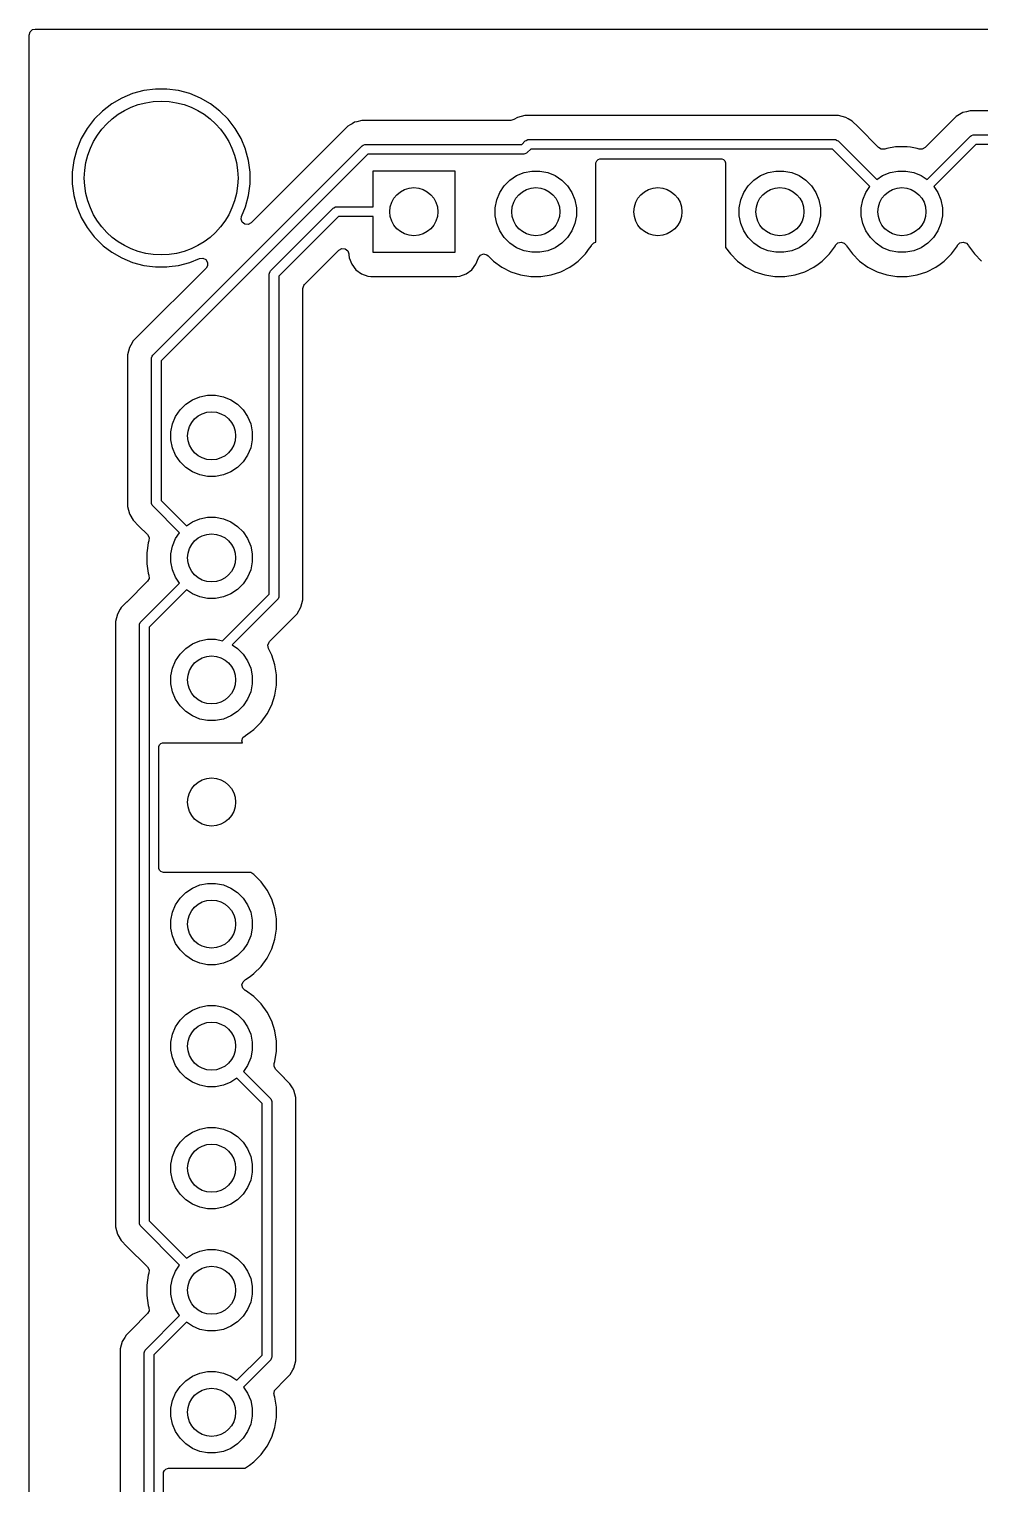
# Model space of a CAD drawing. Extents: x 81.5 to 180.4, y -148.7 to -49.7.
# Drawn here: x 81.45 to 101.24, y -79.97 to -49.7 of the extents above; entities that cross this region are included whole.
import ezdxf

# ---------------------------------------------------------------- set-up
doc = ezdxf.new("R2010")
doc.units = 0
doc.layers.add('BLACK', color=7, linetype='CONTINUOUS')

msp = doc.modelspace()

# ---------------------------------------------------------------- linework, layer by layer
at = {"layer": 'BLACK', "linetype": 'CONTINUOUS'}
for p, q in [((81.4505, -49.8245), (81.470185, -49.757461)), ((81.4505, -52.678711), (81.4505, -49.8245)), ((81.470185, -49.757461), (81.522989, -49.711706)), ((81.522989, -49.711706), (81.5745, -49.7005)), ((81.5745, -49.7005), (180.3255, -49.7005)), ((83.379785, -51.136777), (83.169706, -51.258067)), ((83.379794, -51.136773), (83.379785, -51.136777)), ((83.603895, -51.043947), (83.379794, -51.136773)), ((83.838214, -50.981161), (83.603895, -51.043947)), ((84.078711, -50.9495), (83.838214, -50.981161)), ((84.078712, -50.9495), (84.078711, -50.9495)), ((84.321288, -50.9495), (84.078712, -50.9495)), ((84.321289, -50.9495), (84.321288, -50.9495)), ((84.561785, -50.981161), (84.321289, -50.9495)), ((84.796104, -51.043947), (84.561785, -50.981161)), ((85.020205, -51.136773), (84.796104, -51.043947)), ((85.020212, -51.136776), (85.020205, -51.136773)), ((85.230289, -51.258064), (85.020212, -51.136776)), ((82.977256, -51.405739), (82.805739, -51.577256)), ((82.977263, -51.405733), (82.977256, -51.405739)), ((83.169706, -51.258067), (82.977263, -51.405733)), ((85.230292, -51.258066), (85.230289, -51.258064)), ((85.230293, -51.258067), (85.230292, -51.258066)), ((85.422736, -51.405733), (85.230293, -51.258067)), ((85.422743, -51.405739), (85.422736, -51.405733)), ((85.59426, -51.577256), (85.422743, -51.405739)), ((100.889209, -51.439426), (100.75229, -51.518475)), ((100.889214, -51.439423), (100.889209, -51.439426)), ((100.965579, -51.418961), (100.889214, -51.439423)), ((101.041943, -51.398499), (100.965579, -51.418961)), ((101.200058, -51.398499), (101.041943, -51.398499)), ((101.207654, -51.398499), (101.200058, -51.398499)), ((101.20767, -51.3985), (101.207654, -51.398499)), ((113.272331, -51.3985), (101.20767, -51.3985)), ((82.805733, -51.577263), (82.658067, -51.769706)), ((82.805739, -51.577256), (82.805733, -51.577263)), ((85.594266, -51.577263), (85.59426, -51.577256)), ((85.63495, -51.630284), (85.594266, -51.577263)), ((85.741936, -51.769711), (85.63495, -51.630284)), ((88.089282, -51.719481), (87.977478, -51.831286)), ((88.089285, -51.719479), (88.089282, -51.719481)), ((88.132689, -51.69442), (88.089285, -51.719479)), ((88.176095, -51.66936), (88.132689, -51.69442)), ((88.176096, -51.669359), (88.176095, -51.66936)), ((88.226209, -51.640425), (88.176096, -51.669359)), ((88.22621, -51.640424), (88.226209, -51.640425)), ((88.271587, -51.628265), (88.22621, -51.640424)), ((88.378943, -51.599499), (88.271587, -51.628265)), ((88.537057, -51.599499), (88.378943, -51.599499)), ((88.544653, -51.599499), (88.537057, -51.599499)), ((88.544669, -51.5995), (88.544653, -51.599499)), ((91.481934, -51.5995), (88.544669, -51.5995)), ((91.543934, -51.582887), (91.481934, -51.5995)), ((91.619213, -51.539424), (91.543934, -51.582887)), ((91.619214, -51.539423), (91.619213, -51.539424)), ((91.697393, -51.518475), (91.619214, -51.539423)), ((91.771943, -51.498499), (91.697393, -51.518475)), ((91.930058, -51.498499), (91.771943, -51.498499)), ((91.937654, -51.498499), (91.930058, -51.498499)), ((91.93767, -51.4985), (91.937654, -51.498499)), ((98.132331, -51.4985), (91.93767, -51.4985)), ((98.132347, -51.498499), (98.132331, -51.4985)), ((98.139943, -51.498499), (98.132347, -51.498499)), ((98.298057, -51.498499), (98.139943, -51.498499)), ((98.450785, -51.539423), (98.298057, -51.498499)), ((98.5009, -51.568358), (98.450785, -51.539423)), ((98.500904, -51.568359), (98.5009, -51.568358)), ((98.500904, -51.56836), (98.500904, -51.568359)), ((98.587716, -51.61848), (98.500904, -51.56836)), ((98.587717, -51.618481), (98.587716, -51.61848)), ((98.706588, -51.737352), (98.587717, -51.618481)), ((98.70659, -51.737355), (98.706588, -51.737352)), ((99.135476, -52.166241), (98.70659, -51.737355)), ((100.752282, -51.518481), (100.104522, -52.166241)), ((100.75229, -51.518475), (100.752282, -51.518481)), ((82.536773, -51.979794), (82.443947, -52.203895)), ((82.536777, -51.979785), (82.536773, -51.979794)), ((82.658067, -51.769706), (82.536777, -51.979785)), ((85.863224, -51.979788), (85.741936, -51.769711)), ((85.863226, -51.979794), (85.863224, -51.979788)), ((85.953811, -52.198486), (85.863226, -51.979794)), ((87.977478, -51.831286), (86.073985, -53.734778)), ((91.708578, -52.1), (91.78029, -52.028289)), ((91.78029, -52.028289), (91.795443, -52.015852)), ((91.795443, -52.015852), (91.831491, -52.000921)), ((91.831491, -52.000921), (91.851, -51.999)), ((91.851, -51.999), (98.219, -51.999)), ((98.219, -51.999), (98.238509, -52.000921)), ((98.238509, -52.000921), (98.274557, -52.015853)), ((98.274557, -52.015853), (98.289711, -52.028289)), ((98.289711, -52.028289), (99.094911, -52.833489)), ((100.145088, -52.833489), (101.05029, -51.928289)), ((101.05029, -51.928289), (101.065443, -51.915852)), ((101.065443, -51.915852), (101.101491, -51.900921)), ((101.101491, -51.900921), (101.121, -51.899)), ((101.121, -51.899), (113.359, -51.899)), ((82.443947, -52.203895), (82.381161, -52.438214)), ((84.028289, -56.488289), (88.387289, -52.129289)), ((88.499422, -52.3), (84.199, -56.600422)), ((85.956054, -52.2039), (85.953811, -52.198486)), ((86.018838, -52.438211), (85.956054, -52.2039)), ((88.387289, -52.129289), (88.402443, -52.116853)), ((88.402443, -52.116853), (88.438491, -52.101921)), ((88.438491, -52.101921), (88.458, -52.1)), ((88.458, -52.1), (91.708578, -52.1)), ((91.75, -52.3), (88.499422, -52.3)), ((91.769509, -52.298079), (91.75, -52.3)), ((91.805557, -52.283147), (91.769509, -52.298079)), ((91.820711, -52.270711), (91.805557, -52.283147)), ((91.892421, -52.199), (91.820711, -52.270711)), ((98.177578, -52.199), (91.892421, -52.199)), ((98.953489, -52.974911), (98.177578, -52.199)), ((99.191632, -52.198486), (99.135476, -52.166241)), ((99.261473, -52.196492), (99.191632, -52.198486)), ((99.303757, -52.182753), (99.261473, -52.196492)), ((99.485006, -52.154046), (99.303757, -52.182753)), ((99.513713, -52.1495), (99.485006, -52.154046)), ((99.726287, -52.1495), (99.513713, -52.1495)), ((99.796272, -52.160584), (99.726287, -52.1495)), ((99.936245, -52.182754), (99.796272, -52.160584)), ((99.978523, -52.196491), (99.936245, -52.182754)), ((100.043199, -52.199726), (99.978523, -52.196491)), ((100.104522, -52.166241), (100.043199, -52.199726)), ((101.162421, -52.099), (100.28651, -52.974911)), ((113.317578, -52.099), (101.162421, -52.099)), ((82.381161, -52.438214), (82.3495, -52.678711)), ((86.0505, -52.678712), (86.018838, -52.438211)), ((88.61, -53.4), (88.61, -52.65)), ((88.61, -52.65), (90.31, -52.65)), ((90.31, -52.65), (90.31, -54.35)), ((91.753258, -52.686601), (91.916685, -52.654093)), ((91.916685, -52.654093), (92.083315, -52.654093)), ((92.083315, -52.654093), (92.246742, -52.686601)), ((93.25, -52.5), (93.251921, -52.480491)), ((93.25, -54.137248), (93.25, -52.5)), ((93.251921, -52.480491), (93.266853, -52.444443)), ((93.266853, -52.444443), (93.294443, -52.416853)), ((93.294443, -52.416853), (93.330491, -52.401921)), ((93.330491, -52.401921), (93.35, -52.4)), ((93.35, -52.4), (95.85, -52.4)), ((95.85, -52.4), (95.869509, -52.401921)), ((95.869509, -52.401921), (95.905557, -52.416853)), ((95.905557, -52.416853), (95.933147, -52.444443)), ((95.933147, -52.444443), (95.948079, -52.480491)), ((95.948079, -52.480491), (95.95, -52.5)), ((95.95, -52.5), (95.95, -54.242297)), ((96.833258, -52.686601), (96.996685, -52.654093)), ((96.996685, -52.654093), (97.163315, -52.654093)), ((97.163315, -52.654093), (97.326742, -52.686601)), ((99.373258, -52.686601), (99.536685, -52.654093)), ((99.536685, -52.654093), (99.703315, -52.654093)), ((99.703315, -52.654093), (99.866742, -52.686601)), ((81.4505, -148.5755), (81.4505, -52.678711)), ((82.3495, -52.678711), (82.3495, -52.921288)), ((82.3495, -52.921288), (82.381161, -53.161785)), ((86.018838, -53.161789), (86.0505, -52.921288)), ((86.0505, -52.921288), (86.0505, -52.678712)), ((91.250367, -53.099313), (91.342941, -52.960766)), ((91.342941, -52.960766), (91.460766, -52.842941)), ((91.460766, -52.842941), (91.599313, -52.750367)), ((91.599313, -52.750367), (91.753258, -52.686601)), ((92.246742, -52.686601), (92.400687, -52.750367)), ((92.400687, -52.750367), (92.539234, -52.842941)), ((92.539234, -52.842941), (92.657059, -52.960766)), ((92.657059, -52.960766), (92.749633, -53.099313)), ((96.330367, -53.099313), (96.422941, -52.960766)), ((96.422941, -52.960766), (96.540766, -52.842941)), ((96.540766, -52.842941), (96.679313, -52.750367)), ((96.679313, -52.750367), (96.833258, -52.686601)), ((97.326742, -52.686601), (97.480687, -52.750367)), ((97.480687, -52.750367), (97.619234, -52.842941)), ((97.619234, -52.842941), (97.737059, -52.960766)), ((97.737059, -52.960766), (97.829633, -53.099313)), ((98.870367, -53.099313), (98.953489, -52.974911)), ((99.094911, -52.833489), (99.219313, -52.750367)), ((99.219313, -52.750367), (99.373258, -52.686601)), ((99.866742, -52.686601), (100.020687, -52.750367)), ((100.020687, -52.750367), (100.145088, -52.833489)), ((100.28651, -52.974911), (100.369633, -53.099313)), ((82.381161, -53.161785), (82.443947, -53.396104)), ((85.956054, -53.3961), (86.018838, -53.161789)), ((91.154093, -53.416685), (91.186601, -53.253258)), ((91.186601, -53.253258), (91.250367, -53.099313)), ((92.749633, -53.099313), (92.813399, -53.253258)), ((92.813399, -53.253258), (92.845907, -53.416685)), ((96.234093, -53.416685), (96.266601, -53.253258)), ((96.266601, -53.253258), (96.330367, -53.099313)), ((97.829633, -53.099313), (97.893399, -53.253258)), ((97.893399, -53.253258), (97.925907, -53.416685)), ((98.774093, -53.416685), (98.806601, -53.253258)), ((98.806601, -53.253258), (98.870367, -53.099313)), ((100.369633, -53.099313), (100.433399, -53.253258)), ((100.433399, -53.253258), (100.465907, -53.416685)), ((82.443947, -53.396104), (82.528256, -53.599644)), ((85.871742, -53.599646), (85.956054, -53.3961)), ((86.479289, -54.729289), (87.77929, -53.429289)), ((87.77929, -53.429289), (87.794443, -53.416852)), ((87.794443, -53.416852), (87.830491, -53.401921)), ((87.830491, -53.401921), (87.85, -53.4)), ((87.85, -53.4), (88.61, -53.4)), ((91.154093, -53.583315), (91.154093, -53.416685)), ((91.186601, -53.746742), (91.154093, -53.583315)), ((92.845907, -53.583315), (92.813399, -53.746742)), ((92.845907, -53.416685), (92.845907, -53.583315)), ((96.234093, -53.583315), (96.234093, -53.416685)), ((96.266601, -53.746742), (96.234093, -53.583315)), ((97.925907, -53.583315), (97.893399, -53.746742)), ((97.925907, -53.416685), (97.925907, -53.583315)), ((98.774093, -53.583315), (98.774093, -53.416685)), ((98.806601, -53.746742), (98.774093, -53.583315)), ((100.465907, -53.583315), (100.433399, -53.746742)), ((100.465907, -53.416685), (100.465907, -53.583315)), ((82.528256, -53.599644), (82.536776, -53.620212)), ((82.536776, -53.620212), (82.658064, -53.830289)), ((82.658064, -53.830289), (82.658066, -53.830292)), ((82.658066, -53.830292), (82.658067, -53.830293)), ((82.658067, -53.830293), (82.805733, -54.022736)), ((85.86262, -53.655943), (85.871742, -53.599646)), ((85.887037, -53.721407), (85.86262, -53.655943)), ((85.94297, -53.763279), (85.887037, -53.721407)), ((86.012662, -53.768263), (85.94297, -53.763279)), ((86.073985, -53.734778), (86.012662, -53.768263)), ((87.891421, -53.6), (86.65, -54.841421)), ((88.61, -53.6), (87.891421, -53.6)), ((88.61, -54.35), (88.61, -53.6)), ((91.250367, -53.900687), (91.186601, -53.746742)), ((92.813399, -53.746742), (92.749633, -53.900687)), ((96.330367, -53.900687), (96.266601, -53.746742)), ((97.893399, -53.746742), (97.829633, -53.900687)), ((98.870367, -53.900687), (98.806601, -53.746742)), ((100.433399, -53.746742), (100.369633, -53.900687)), ((82.805733, -54.022736), (82.805739, -54.022743)), ((82.805739, -54.022743), (82.977256, -54.19426)), ((91.342941, -54.039234), (91.250367, -53.900687)), ((91.460766, -54.157059), (91.342941, -54.039234)), ((91.599313, -54.249633), (91.460766, -54.157059)), ((92.539234, -54.157059), (92.400687, -54.249633)), ((92.657059, -54.039234), (92.539234, -54.157059)), ((92.749633, -53.900687), (92.657059, -54.039234)), ((93.159793, -54.198508), (93.207763, -54.147711)), ((93.207763, -54.147711), (93.25, -54.137248)), ((96.422941, -54.039234), (96.330367, -53.900687)), ((96.540766, -54.157059), (96.422941, -54.039234)), ((96.679313, -54.249633), (96.540766, -54.157059)), ((97.619234, -54.157059), (97.480687, -54.249633)), ((97.737059, -54.039234), (97.619234, -54.157059)), ((97.829633, -53.900687), (97.737059, -54.039234)), ((98.239514, -54.199054), (98.287488, -54.148259)), ((98.287488, -54.148259), (98.355308, -54.131463)), ((98.355308, -54.131463), (98.421444, -54.153999)), ((98.421444, -54.153999), (98.460486, -54.199056)), ((98.962941, -54.039234), (98.870367, -53.900687)), ((99.080766, -54.157059), (98.962941, -54.039234)), ((99.219313, -54.249633), (99.080766, -54.157059)), ((100.159234, -54.157059), (100.020687, -54.249633)), ((100.277059, -54.039234), (100.159234, -54.157059)), ((100.369633, -53.900687), (100.277059, -54.039234)), ((100.779514, -54.199054), (100.827488, -54.148259)), ((100.827488, -54.148259), (100.895308, -54.131463)), ((100.895308, -54.131463), (100.961444, -54.153999)), ((100.961444, -54.153999), (101.000486, -54.199056)), ((82.977256, -54.19426), (82.977263, -54.194266)), ((82.977263, -54.194266), (82.994927, -54.20782)), ((82.994927, -54.20782), (83.169711, -54.341936)), ((83.169711, -54.341936), (83.379788, -54.463224)), ((83.379788, -54.463224), (83.6039, -54.556054)), ((84.7961, -54.556054), (84.999645, -54.471742)), ((84.999645, -54.471742), (85.069113, -54.464274)), ((85.069113, -54.464274), (85.131593, -54.495549)), ((87.606907, -54.592328), (87.897821, -54.301414)), ((87.897821, -54.301414), (87.959143, -54.26793)), ((87.959143, -54.26793), (88.028835, -54.272914)), ((88.028835, -54.272914), (88.084768, -54.314786)), ((88.084768, -54.314786), (88.109185, -54.38025)), ((88.109185, -54.38025), (88.109501, -54.389096)), ((88.109501, -54.389096), (88.109501, -54.397876)), ((88.109501, -54.397876), (88.115908, -54.457483)), ((88.115908, -54.457483), (88.166202, -54.592328)), ((90.31, -54.35), (88.61, -54.35)), ((90.753796, -54.592331), (90.80281, -54.460916)), ((90.80281, -54.460916), (90.844681, -54.404984)), ((90.844681, -54.404984), (90.910145, -54.380566)), ((90.910145, -54.380566), (90.978418, -54.395417)), ((90.978418, -54.395417), (91.006673, -54.416569)), ((91.006673, -54.416569), (91.120213, -54.530109)), ((91.753258, -54.313399), (91.599313, -54.249633)), ((91.916685, -54.345907), (91.753258, -54.313399)), ((92.083315, -54.345907), (91.916685, -54.345907)), ((92.246742, -54.313399), (92.083315, -54.345907)), ((92.400687, -54.249633), (92.246742, -54.313399)), ((92.879792, -54.530104), (93.030104, -54.379792)), ((93.030104, -54.379792), (93.030106, -54.379788)), ((93.030106, -54.379788), (93.030109, -54.379786)), ((93.030109, -54.379786), (93.11589, -54.261717)), ((93.11589, -54.261717), (93.155051, -54.207816)), ((93.155051, -54.207816), (93.159793, -54.198508)), ((95.95, -54.242297), (96.04989, -54.379786)), ((96.04989, -54.379786), (96.200213, -54.530109)), ((96.833258, -54.313399), (96.679313, -54.249633)), ((96.996685, -54.345907), (96.833258, -54.313399)), ((97.163315, -54.345907), (96.996685, -54.345907)), ((97.326742, -54.313399), (97.163315, -54.345907)), ((97.480687, -54.249633), (97.326742, -54.313399)), ((97.959792, -54.530104), (98.110104, -54.379792)), ((98.110104, -54.379792), (98.110106, -54.379788)), ((98.110106, -54.379788), (98.110109, -54.379786)), ((98.110109, -54.379786), (98.235048, -54.20782)), ((98.235047, -54.20782), (98.235051, -54.207816)), ((98.235048, -54.20782), (98.235047, -54.20782)), ((98.235051, -54.207816), (98.239514, -54.199054)), ((98.460486, -54.199056), (98.464951, -54.20782)), ((98.464951, -54.20782), (98.58989, -54.379786)), ((98.58989, -54.379786), (98.740213, -54.530109)), ((99.373258, -54.313399), (99.219313, -54.249633)), ((99.536685, -54.345907), (99.373258, -54.313399)), ((99.703315, -54.345907), (99.536685, -54.345907)), ((99.866742, -54.313399), (99.703315, -54.345907)), ((100.020687, -54.249633), (99.866742, -54.313399)), ((100.499792, -54.530104), (100.650104, -54.379792)), ((100.650104, -54.379792), (100.650106, -54.379788)), ((100.650106, -54.379788), (100.650109, -54.379786)), ((100.650109, -54.379786), (100.775048, -54.20782)), ((100.775047, -54.20782), (100.775051, -54.207816)), ((100.775048, -54.20782), (100.775047, -54.20782)), ((100.775051, -54.207816), (100.779514, -54.199054)), ((101.000486, -54.199056), (101.004951, -54.20782)), ((101.004951, -54.20782), (101.12989, -54.379786)), ((101.12989, -54.379786), (101.280213, -54.530109)), ((83.6039, -54.556054), (83.838211, -54.618838)), ((85.134778, -54.673985), (83.730286, -56.078478)), ((83.838211, -54.618838), (84.018586, -54.642584)), ((84.018586, -54.642584), (84.078711, -54.6505)), ((84.078711, -54.6505), (84.078712, -54.6505)), ((84.078712, -54.6505), (84.321289, -54.6505)), ((84.321289, -54.6505), (84.369388, -54.644167)), ((84.369388, -54.644167), (84.561789, -54.618838)), ((84.561789, -54.618838), (84.7961, -54.556054)), ((85.131593, -54.495549), (85.167245, -54.555638)), ((85.164752, -54.625463), (85.134778, -54.673985)), ((85.167245, -54.555638), (85.164752, -54.625463)), ((86.45, -54.8), (86.451921, -54.780491)), ((86.451921, -54.780491), (86.466853, -54.744443)), ((86.466853, -54.744443), (86.479289, -54.729289)), ((87.186819, -55.012416), (87.606907, -54.592328)), ((88.166202, -54.592328), (88.166206, -54.592335)), ((88.166206, -54.592335), (88.252452, -54.707544)), ((88.252452, -54.707544), (88.252455, -54.707547)), ((88.252455, -54.707547), (88.367664, -54.793793)), ((88.367664, -54.793793), (88.367671, -54.793797)), ((88.367671, -54.793797), (88.502517, -54.844091)), ((90.417483, -54.844091), (90.552331, -54.793796)), ((90.552331, -54.793796), (90.667546, -54.707546)), ((90.667546, -54.707546), (90.753796, -54.592331)), ((91.120213, -54.530109), (91.292179, -54.655048)), ((91.292179, -54.655048), (91.292181, -54.655049)), ((91.292181, -54.655049), (91.292184, -54.655051)), ((91.292184, -54.655051), (91.481588, -54.751557)), ((91.481588, -54.751557), (91.683757, -54.817246)), ((92.316243, -54.817246), (92.518412, -54.751557)), ((92.518412, -54.751557), (92.707816, -54.655051)), ((92.707816, -54.655051), (92.794138, -54.592335)), ((92.794138, -54.592335), (92.879786, -54.530109)), ((92.879786, -54.530109), (92.879788, -54.530106)), ((92.879788, -54.530106), (92.879792, -54.530104)), ((96.200213, -54.530109), (96.372179, -54.655048)), ((96.372179, -54.655048), (96.372181, -54.655049)), ((96.372181, -54.655049), (96.372184, -54.655051)), ((96.372184, -54.655051), (96.561588, -54.751557)), ((96.561588, -54.751557), (96.763757, -54.817246)), ((97.396243, -54.817246), (97.598412, -54.751557)), ((97.598412, -54.751557), (97.787816, -54.655051)), ((97.787816, -54.655051), (97.874138, -54.592335)), ((97.874138, -54.592335), (97.959786, -54.530109)), ((97.959786, -54.530109), (97.959788, -54.530106)), ((97.959788, -54.530106), (97.959792, -54.530104)), ((98.740213, -54.530109), (98.912179, -54.655048)), ((98.912179, -54.655048), (98.912181, -54.655049)), ((98.912181, -54.655049), (98.912184, -54.655051)), ((98.912184, -54.655051), (99.101588, -54.751557)), ((99.101588, -54.751557), (99.303757, -54.817246)), ((99.936243, -54.817246), (100.138412, -54.751557)), ((100.138412, -54.751557), (100.327816, -54.655051)), ((100.327816, -54.655051), (100.414138, -54.592335)), ((100.414138, -54.592335), (100.499786, -54.530109)), ((100.499786, -54.530109), (100.499788, -54.530106)), ((100.499788, -54.530106), (100.499792, -54.530104)), ((86.45, -61.458578), (86.45, -54.8)), ((86.65, -54.841421), (86.65, -61.5)), ((87.1505, -55.100097), (87.170185, -55.033058)), ((87.170185, -55.033058), (87.186819, -55.012416)), ((88.502517, -54.844091), (88.502516, -54.844091)), ((88.502516, -54.844091), (88.509444, -54.844835)), ((88.509444, -54.844835), (88.562127, -54.8505)), ((88.562127, -54.8505), (90.357872, -54.850499)), ((90.357872, -54.850499), (90.417483, -54.844091)), ((91.683757, -54.817246), (91.893713, -54.8505)), ((91.893713, -54.8505), (91.893714, -54.8505)), ((91.893714, -54.8505), (92.106286, -54.8505)), ((92.106286, -54.8505), (92.106287, -54.8505)), ((92.106287, -54.8505), (92.316243, -54.817246)), ((96.763757, -54.817246), (96.973713, -54.8505)), ((96.973713, -54.8505), (96.973714, -54.8505)), ((96.973714, -54.8505), (97.186286, -54.8505)), ((97.186286, -54.8505), (97.186287, -54.8505)), ((97.186287, -54.8505), (97.396243, -54.817246)), ((99.303757, -54.817246), (99.513713, -54.8505)), ((99.513713, -54.8505), (99.513714, -54.8505)), ((99.513714, -54.8505), (99.726286, -54.8505)), ((99.726286, -54.8505), (99.726287, -54.8505)), ((99.726287, -54.8505), (99.936243, -54.817246)), ((87.1505, -57.999985), (87.1505, -55.100097)), ((83.568359, -56.277096), (83.539425, -56.327209)), ((83.568361, -56.277094), (83.568359, -56.277096)), ((83.618479, -56.190285), (83.568361, -56.277094)), ((83.618481, -56.190282), (83.618479, -56.190285)), ((83.730286, -56.078478), (83.618481, -56.190282)), ((83.539423, -56.327215), (83.498499, -56.479943)), ((83.498499, -56.479943), (83.498499, -56.479945)), ((83.498499, -56.479945), (83.498499, -56.648046)), ((83.539424, -56.32721), (83.539423, -56.327215)), ((83.539425, -56.327209), (83.539424, -56.32721)), ((83.999, -56.559), (84.000921, -56.539491)), ((83.999, -59.554), (83.999, -56.559)), ((84.000921, -56.539491), (84.015853, -56.503443)), ((84.015853, -56.503443), (84.028289, -56.488289)), ((84.199, -56.600422), (84.199, -59.512578)), ((83.498499, -56.648046), (83.4985, -56.648059)), ((83.4985, -56.648059), (83.4985, -59.46733)), ((84.592941, -57.625766), (84.710766, -57.507941)), ((84.710766, -57.507941), (84.849313, -57.415367)), ((84.849313, -57.415367), (85.003258, -57.351601)), ((85.003258, -57.351601), (85.166685, -57.319093)), ((85.166685, -57.319093), (85.333315, -57.319093)), ((85.333315, -57.319093), (85.496742, -57.351601)), ((85.496742, -57.351601), (85.650687, -57.415367)), ((85.650687, -57.415367), (85.789234, -57.507941)), ((85.789234, -57.507941), (85.907059, -57.625766)), ((84.436601, -57.918258), (84.500367, -57.764313)), ((84.500367, -57.764313), (84.592941, -57.625766)), ((85.907059, -57.625766), (85.999633, -57.764313)), ((85.999633, -57.764313), (86.063399, -57.918258)), ((84.404093, -58.081685), (84.436601, -57.918258)), ((84.404093, -58.248315), (84.404093, -58.081685)), ((86.063399, -57.918258), (86.095907, -58.081685)), ((86.095907, -58.081685), (86.095907, -58.248315)), ((87.1505, -61.413329), (87.1505, -57.999985)), ((84.436601, -58.411742), (84.404093, -58.248315)), ((84.500367, -58.565687), (84.436601, -58.411742)), ((86.063399, -58.411742), (85.999633, -58.565687)), ((86.095907, -58.248315), (86.063399, -58.411742)), ((84.592941, -58.704234), (84.500367, -58.565687)), ((84.710766, -58.822059), (84.592941, -58.704234)), ((85.907059, -58.704234), (85.789234, -58.822059)), ((85.999633, -58.565687), (85.907059, -58.704234)), ((84.849313, -58.914633), (84.710766, -58.822059)), ((85.003258, -58.978399), (84.849313, -58.914633)), ((85.166685, -59.010907), (85.003258, -58.978399)), ((85.333315, -59.010907), (85.166685, -59.010907)), ((85.496742, -58.978399), (85.333315, -59.010907)), ((85.650687, -58.914633), (85.496742, -58.978399)), ((85.789234, -58.822059), (85.650687, -58.914633)), ((83.498499, -59.633054), (83.498498, -59.633054)), ((83.498498, -59.633054), (83.539423, -59.785786)), ((83.4985, -59.46733), (83.498499, -59.467348)), ((83.498499, -59.467348), (83.498499, -59.633054)), ((84.000921, -59.573509), (83.999, -59.554)), ((84.015853, -59.609557), (84.000921, -59.573509)), ((84.028289, -59.624711), (84.015853, -59.609557)), ((84.583489, -60.179911), (84.028289, -59.624711)), ((84.199, -59.512578), (84.724911, -60.038489)), ((83.539423, -59.785786), (83.549772, -59.803709)), ((83.549772, -59.803709), (83.549773, -59.803714)), ((83.549773, -59.803714), (83.549774, -59.803714)), ((83.549774, -59.803714), (83.618475, -59.922709)), ((83.618475, -59.922709), (83.618481, -59.922717)), ((83.618481, -59.922717), (83.737349, -60.041585)), ((84.849313, -59.955367), (85.003258, -59.891601)), ((85.003258, -59.891601), (85.166685, -59.859093)), ((85.166685, -59.859093), (85.333315, -59.859093)), ((85.333315, -59.859093), (85.496742, -59.891601)), ((85.496742, -59.891601), (85.650687, -59.955367)), ((83.737349, -60.041585), (83.737355, -60.04159)), ((83.737355, -60.04159), (83.916241, -60.220476)), ((83.916241, -60.220476), (83.949726, -60.281799)), ((84.500367, -60.304313), (84.583489, -60.179911)), ((84.724911, -60.038489), (84.849313, -59.955367)), ((85.650687, -59.955367), (85.789234, -60.047941)), ((85.789234, -60.047941), (85.907059, -60.165766)), ((85.907059, -60.165766), (85.999633, -60.304313)), ((83.932753, -60.388757), (83.907183, -60.550205)), ((83.946492, -60.346473), (83.932753, -60.388757)), ((83.949726, -60.281799), (83.946492, -60.346473)), ((84.404093, -60.621685), (84.436601, -60.458258)), ((84.436601, -60.458258), (84.500367, -60.304313)), ((85.999633, -60.304313), (86.063399, -60.458258)), ((86.063399, -60.458258), (86.095907, -60.621685)), ((83.907183, -60.550205), (83.8995, -60.598713)), ((83.8995, -60.598713), (83.8995, -60.811287)), ((83.8995, -60.811287), (83.90251, -60.830289)), ((83.90251, -60.830289), (83.932754, -61.021244)), ((84.404093, -60.788315), (84.404093, -60.621685)), ((84.436601, -60.951742), (84.404093, -60.788315)), ((86.095907, -60.788315), (86.063399, -60.951742)), ((86.095907, -60.621685), (86.095907, -60.788315)), ((83.948486, -61.133364), (83.916241, -61.189522)), ((83.932754, -61.021244), (83.932754, -61.021247)), ((83.932754, -61.021247), (83.946491, -61.063523)), ((83.946491, -61.063523), (83.948486, -61.133364)), ((84.500367, -61.105687), (84.436601, -60.951742)), ((84.583489, -61.230088), (84.500367, -61.105687)), ((85.999633, -61.105687), (85.907059, -61.244234)), ((86.063399, -60.951742), (85.999633, -61.105687)), ((83.916241, -61.189522), (83.482963, -61.6228)), ((83.778289, -62.035289), (84.583489, -61.230088)), ((84.724911, -61.37151), (83.949, -62.147422)), ((84.849313, -61.454633), (84.724911, -61.37151)), ((85.003258, -61.518399), (84.849313, -61.454633)), ((85.650687, -61.454633), (85.496742, -61.518399)), ((85.789234, -61.362059), (85.650687, -61.454633)), ((85.907059, -61.244234), (85.789234, -61.362059)), ((87.150501, -61.413347), (87.1505, -61.413329)), ((87.150501, -61.420942), (87.150501, -61.413347)), ((87.150501, -61.579057), (87.150501, -61.420942)), ((83.36848, -61.737284), (83.349977, -61.769333)), ((83.480284, -61.62548), (83.36848, -61.737284)), ((83.480286, -61.625478), (83.480284, -61.62548)), ((83.482955, -61.622808), (83.480286, -61.625478)), ((83.482963, -61.6228), (83.482955, -61.622808)), ((85.166685, -61.550907), (85.003258, -61.518399)), ((85.333315, -61.550907), (85.166685, -61.550907)), ((85.496742, -61.518399), (85.333315, -61.550907)), ((85.480256, -62.428321), (86.45, -61.458578)), ((86.620711, -61.57071), (85.677882, -62.513538)), ((86.633148, -61.555557), (86.620711, -61.57071)), ((86.648079, -61.519509), (86.633148, -61.555557)), ((86.65, -61.5), (86.648079, -61.519509)), ((87.03052, -61.868716), (87.109577, -61.731784)), ((87.109577, -61.731784), (87.150501, -61.579057)), ((83.289423, -61.874215), (83.248499, -62.026943)), ((83.248499, -62.026943), (83.248499, -62.026945)), ((83.248499, -62.026945), (83.248499, -62.195046)), ((83.349977, -61.769333), (83.289423, -61.874215)), ((83.750921, -62.086491), (83.765853, -62.050443)), ((83.765853, -62.050443), (83.778289, -62.035289)), ((86.45423, -62.445004), (87.03052, -61.868716)), ((83.248499, -62.195046), (83.2485, -62.195059)), ((83.2485, -62.195059), (83.2485, -74.45733)), ((83.749, -62.106), (83.750921, -62.086491)), ((83.749, -74.544), (83.749, -62.106)), ((83.949, -62.147422), (83.949, -74.502578)), ((84.592941, -62.705766), (84.710766, -62.587941)), ((84.710766, -62.587941), (84.849313, -62.495367)), ((84.849313, -62.495367), (85.003258, -62.431601)), ((85.003258, -62.431601), (85.166685, -62.399093)), ((85.166685, -62.399093), (85.333315, -62.399093)), ((85.333315, -62.399093), (85.480256, -62.428321)), ((85.677882, -62.513538), (85.789234, -62.587941)), ((85.789234, -62.587941), (85.907059, -62.705766)), ((86.41854, -62.5203), (86.444816, -62.45556)), ((86.431435, -62.588966), (86.41854, -62.5203)), ((86.501557, -62.726588), (86.431435, -62.588966)), ((86.444816, -62.45556), (86.45423, -62.445004)), ((84.436601, -62.998258), (84.500367, -62.844313)), ((84.500367, -62.844313), (84.592941, -62.705766)), ((85.907059, -62.705766), (85.999633, -62.844313)), ((85.999633, -62.844313), (86.063399, -62.998258)), ((86.567246, -62.928757), (86.501557, -62.726588)), ((86.6005, -63.138713), (86.567246, -62.928757)), ((84.404093, -63.161685), (84.436601, -62.998258)), ((84.404093, -63.328315), (84.404093, -63.161685)), ((86.063399, -62.998258), (86.095907, -63.161685)), ((86.095907, -63.161685), (86.095907, -63.328315)), ((86.6005, -63.351287), (86.6005, -63.138713)), ((84.436601, -63.491742), (84.404093, -63.328315)), ((84.500367, -63.645687), (84.436601, -63.491742)), ((86.063399, -63.491742), (85.999633, -63.645687)), ((86.095907, -63.328315), (86.063399, -63.491742)), ((86.501557, -63.763412), (86.567246, -63.561243)), ((86.567246, -63.561243), (86.6005, -63.351287)), ((84.592941, -63.784234), (84.500367, -63.645687)), ((84.710766, -63.902059), (84.592941, -63.784234)), ((85.907059, -63.784234), (85.789234, -63.902059)), ((85.999633, -63.645687), (85.907059, -63.784234)), ((86.405051, -63.952816), (86.501557, -63.763412)), ((84.849313, -63.994633), (84.710766, -63.902059)), ((85.003258, -64.058399), (84.849313, -63.994633)), ((85.166685, -64.090907), (85.003258, -64.058399)), ((85.333315, -64.090907), (85.166685, -64.090907)), ((85.496742, -64.058399), (85.333315, -64.090907)), ((85.650687, -63.994633), (85.496742, -64.058399)), ((85.789234, -63.902059), (85.650687, -63.994633)), ((86.129792, -64.275104), (86.280104, -64.124792)), ((86.280104, -64.124792), (86.280106, -64.124788)), ((86.280106, -64.124788), (86.280109, -64.124786)), ((86.280109, -64.124786), (86.405048, -63.95282)), ((86.405047, -63.95282), (86.405051, -63.952816)), ((86.405048, -63.95282), (86.405047, -63.95282)), ((85.880912, -64.509966), (85.903451, -64.443832)), ((85.903451, -64.443832), (85.948508, -64.404793)), ((85.948508, -64.404793), (85.957816, -64.400051)), ((85.957816, -64.400051), (86.050501, -64.332712)), ((86.050501, -64.332712), (86.129786, -64.275109)), ((86.129786, -64.275109), (86.129788, -64.275106)), ((86.129788, -64.275106), (86.129792, -64.275104)), ((84.15, -64.65), (84.151921, -64.630491)), ((84.15, -67.15), (84.15, -64.65)), ((84.151921, -64.630491), (84.166853, -64.594443)), ((84.166853, -64.594443), (84.194443, -64.566853)), ((84.194443, -64.566853), (84.230491, -64.551921)), ((84.230491, -64.551921), (84.25, -64.55)), ((84.25, -64.55), (85.890825, -64.55)), ((85.890825, -64.55), (85.880912, -64.509966)), ((84.151921, -67.169509), (84.15, -67.15)), ((84.166853, -67.205557), (84.151921, -67.169509)), ((84.194443, -67.233147), (84.166853, -67.205557)), ((84.230491, -67.248079), (84.194443, -67.233147)), ((84.25, -67.25), (84.230491, -67.248079)), ((86.067999, -67.25), (84.25, -67.25)), ((85.003258, -67.511601), (85.166685, -67.479093)), ((85.166685, -67.479093), (85.333315, -67.479093)), ((85.333315, -67.479093), (85.496742, -67.511601)), ((86.129786, -67.29489), (86.067999, -67.25)), ((86.280109, -67.445213), (86.129786, -67.29489)), ((86.405048, -67.617179), (86.280109, -67.445213)), ((84.500367, -67.924313), (84.592941, -67.785766)), ((84.592941, -67.785766), (84.710766, -67.667941)), ((84.710766, -67.667941), (84.849313, -67.575367)), ((84.849313, -67.575367), (85.003258, -67.511601)), ((85.496742, -67.511601), (85.650687, -67.575367)), ((85.650687, -67.575367), (85.789234, -67.667941)), ((85.789234, -67.667941), (85.907059, -67.785766)), ((85.907059, -67.785766), (85.999633, -67.924313)), ((86.405049, -67.617181), (86.405048, -67.617179)), ((86.405051, -67.617184), (86.405049, -67.617181)), ((86.501557, -67.806588), (86.405051, -67.617184)), ((86.567246, -68.008757), (86.501557, -67.806588)), ((84.404093, -68.241685), (84.436601, -68.078258)), ((84.436601, -68.078258), (84.500367, -67.924313)), ((85.999633, -67.924313), (86.063399, -68.078258)), ((86.063399, -68.078258), (86.095907, -68.241685)), ((86.6005, -68.218713), (86.567246, -68.008757)), ((84.404093, -68.408315), (84.404093, -68.241685)), ((84.436601, -68.571742), (84.404093, -68.408315)), ((86.095907, -68.408315), (86.063399, -68.571742)), ((86.095907, -68.241685), (86.095907, -68.408315)), ((86.6005, -68.431287), (86.6005, -68.218713)), ((84.500367, -68.725687), (84.436601, -68.571742)), ((86.063399, -68.571742), (85.999633, -68.725687)), ((86.501557, -68.843412), (86.567246, -68.641243)), ((86.567246, -68.641243), (86.6005, -68.431287)), ((84.592941, -68.864234), (84.500367, -68.725687)), ((84.710766, -68.982059), (84.592941, -68.864234)), ((84.849313, -69.074633), (84.710766, -68.982059)), ((85.789234, -68.982059), (85.650687, -69.074633)), ((85.907059, -68.864234), (85.789234, -68.982059)), ((85.999633, -68.725687), (85.907059, -68.864234)), ((86.405051, -69.032816), (86.501557, -68.843412)), ((85.003258, -69.138399), (84.849313, -69.074633)), ((85.166685, -69.170907), (85.003258, -69.138399)), ((85.333315, -69.170907), (85.166685, -69.170907)), ((85.496742, -69.138399), (85.333315, -69.170907)), ((85.650687, -69.074633), (85.496742, -69.138399)), ((86.129792, -69.355104), (86.280104, -69.204792)), ((86.280104, -69.204792), (86.280106, -69.204788)), ((86.280106, -69.204788), (86.280109, -69.204786)), ((86.280109, -69.204786), (86.405048, -69.03282)), ((86.405047, -69.03282), (86.405051, -69.032816)), ((86.405048, -69.03282), (86.405047, -69.03282)), ((85.881463, -69.589692), (85.903999, -69.523556)), ((85.898259, -69.657512), (85.881463, -69.589692)), ((85.903999, -69.523556), (85.949054, -69.484515)), ((85.949054, -69.484515), (85.957816, -69.480051)), ((85.957816, -69.480051), (86.050501, -69.412712)), ((86.050501, -69.412712), (86.129786, -69.355109)), ((86.129786, -69.355109), (86.129788, -69.355106)), ((86.129788, -69.355106), (86.129792, -69.355104)), ((85.949054, -69.705485), (85.898259, -69.657512)), ((85.957115, -69.709591), (85.949054, -69.705485)), ((85.95782, -69.709951), (85.957115, -69.709591)), ((86.129786, -69.83489), (85.95782, -69.709951)), ((86.280109, -69.985213), (86.129786, -69.83489)), ((84.592941, -70.325766), (84.710766, -70.207941)), ((84.710766, -70.207941), (84.849313, -70.115367)), ((84.849313, -70.115367), (85.003258, -70.051601)), ((85.003258, -70.051601), (85.166685, -70.019093)), ((85.166685, -70.019093), (85.333315, -70.019093)), ((85.333315, -70.019093), (85.496742, -70.051601)), ((85.496742, -70.051601), (85.650687, -70.115367)), ((85.650687, -70.115367), (85.789234, -70.207941)), ((85.789234, -70.207941), (85.907059, -70.325766)), ((86.405048, -70.157179), (86.280109, -69.985213)), ((86.405049, -70.157181), (86.405048, -70.157179)), ((86.405051, -70.157184), (86.405049, -70.157181)), ((86.501557, -70.346588), (86.405051, -70.157184)), ((84.436601, -70.618258), (84.500367, -70.464313)), ((84.500367, -70.464313), (84.592941, -70.325766)), ((85.907059, -70.325766), (85.999633, -70.464313)), ((85.999633, -70.464313), (86.063399, -70.618258)), ((86.567246, -70.548757), (86.501557, -70.346588)), ((84.404093, -70.781685), (84.436601, -70.618258)), ((84.404093, -70.948315), (84.404093, -70.781685)), ((86.063399, -70.618258), (86.095907, -70.781685)), ((86.095907, -70.781685), (86.095907, -70.948315)), ((86.6005, -70.758713), (86.567246, -70.548757)), ((86.6005, -70.971287), (86.6005, -70.758713)), ((84.436601, -71.111742), (84.404093, -70.948315)), ((84.500367, -71.265687), (84.436601, -71.111742)), ((86.063399, -71.111742), (85.999633, -71.265687)), ((86.095907, -70.948315), (86.063399, -71.111742)), ((86.567246, -71.181243), (86.6005, -70.971287)), ((84.592941, -71.404234), (84.500367, -71.265687)), ((84.710766, -71.522059), (84.592941, -71.404234)), ((85.999633, -71.265687), (85.91651, -71.390088)), ((85.91651, -71.390088), (86.471711, -71.945289)), ((86.550272, -71.288199), (86.553507, -71.223523)), ((86.583757, -71.349522), (86.550272, -71.288199)), ((86.553507, -71.223523), (86.567246, -71.181243)), ((86.765374, -71.531139), (86.583757, -71.349522)), ((84.849313, -71.614633), (84.710766, -71.522059)), ((85.003258, -71.678399), (84.849313, -71.614633)), ((85.166685, -71.710907), (85.003258, -71.678399)), ((85.333315, -71.710907), (85.166685, -71.710907)), ((85.496742, -71.678399), (85.333315, -71.710907)), ((85.650687, -71.614633), (85.496742, -71.678399)), ((85.775088, -71.53151), (85.650687, -71.614633)), ((86.301, -72.057422), (85.775088, -71.53151)), ((86.765385, -71.531149), (86.765374, -71.531139)), ((86.769715, -71.535479), (86.765385, -71.531149)), ((86.769716, -71.53548), (86.769715, -71.535479)), ((86.88152, -71.647284), (86.769716, -71.53548)), ((86.931639, -71.734095), (86.88152, -71.647284)), ((86.960577, -71.784215), (86.931639, -71.734095)), ((86.471711, -71.945289), (86.484147, -71.960443)), ((86.484147, -71.960443), (86.499079, -71.996491)), ((86.499079, -71.996491), (86.501, -72.016)), ((86.501, -72.016), (86.501, -77.334)), ((87.001501, -71.936943), (86.960577, -71.784215)), ((87.001501, -71.936945), (87.001501, -71.936943)), ((87.001501, -72.105047), (87.001501, -71.936945)), ((86.301, -77.292578), (86.301, -72.057422)), ((87.0015, -72.10506), (87.001501, -72.105047)), ((87.0015, -77.247329), (87.0015, -72.10506)), ((84.710766, -72.747941), (84.849313, -72.655367)), ((84.849313, -72.655367), (85.003258, -72.591601)), ((85.003258, -72.591601), (85.166685, -72.559093)), ((85.166685, -72.559093), (85.333315, -72.559093)), ((85.333315, -72.559093), (85.496742, -72.591601)), ((85.496742, -72.591601), (85.650687, -72.655367)), ((85.650687, -72.655367), (85.789234, -72.747941)), ((84.500367, -73.004313), (84.592941, -72.865766)), ((84.592941, -72.865766), (84.710766, -72.747941)), ((85.789234, -72.747941), (85.907059, -72.865766)), ((85.907059, -72.865766), (85.999633, -73.004313)), ((84.404093, -73.321685), (84.436601, -73.158258)), ((84.436601, -73.158258), (84.500367, -73.004313)), ((85.999633, -73.004313), (86.063399, -73.158258)), ((86.063399, -73.158258), (86.095907, -73.321685)), ((84.404093, -73.488315), (84.404093, -73.321685)), ((84.436601, -73.651742), (84.404093, -73.488315)), ((86.095907, -73.488315), (86.063399, -73.651742)), ((86.095907, -73.321685), (86.095907, -73.488315)), ((84.500367, -73.805687), (84.436601, -73.651742)), ((84.592941, -73.944234), (84.500367, -73.805687)), ((85.999633, -73.805687), (85.907059, -73.944234)), ((86.063399, -73.651742), (85.999633, -73.805687)), ((84.710766, -74.062059), (84.592941, -73.944234)), ((84.849313, -74.154633), (84.710766, -74.062059)), ((85.003258, -74.218399), (84.849313, -74.154633)), ((85.650687, -74.154633), (85.496742, -74.218399)), ((85.789234, -74.062059), (85.650687, -74.154633)), ((85.907059, -73.944234), (85.789234, -74.062059)), ((83.2485, -74.45733), (83.248499, -74.457348)), ((83.248499, -74.457348), (83.248499, -74.623054)), ((85.166685, -74.250907), (85.003258, -74.218399)), ((85.333315, -74.250907), (85.166685, -74.250907)), ((85.496742, -74.218399), (85.333315, -74.250907)), ((83.248499, -74.623054), (83.248498, -74.623054)), ((83.248498, -74.623054), (83.289423, -74.775785)), ((83.289423, -74.775785), (83.297601, -74.789949)), ((83.750921, -74.563509), (83.749, -74.544)), ((83.765853, -74.599557), (83.750921, -74.563509)), ((83.778289, -74.614711), (83.765853, -74.599557)), ((84.583489, -75.419911), (83.778289, -74.614711)), ((83.949, -74.502578), (84.724911, -75.278489)), ((83.297601, -74.789949), (83.297602, -74.789951)), ((83.297602, -74.789951), (83.368477, -74.912712)), ((83.368477, -74.912712), (83.368481, -74.912717)), ((83.368481, -74.912717), (83.487349, -75.031585)), ((83.487349, -75.031585), (83.487355, -75.03159)), ((83.487355, -75.03159), (83.916241, -75.460476)), ((84.724911, -75.278489), (84.849313, -75.195367)), ((84.849313, -75.195367), (85.003258, -75.131601)), ((85.003258, -75.131601), (85.166685, -75.099093)), ((85.166685, -75.099093), (85.333315, -75.099093)), ((85.333315, -75.099093), (85.496742, -75.131601)), ((85.496742, -75.131601), (85.650687, -75.195367)), ((85.650687, -75.195367), (85.789234, -75.287941)), ((85.789234, -75.287941), (85.907059, -75.405766)), ((83.932753, -75.628757), (83.8995, -75.838713)), ((83.916241, -75.460476), (83.949726, -75.521799)), ((83.946492, -75.586473), (83.932753, -75.628757)), ((83.949726, -75.521799), (83.946492, -75.586473)), ((84.436601, -75.698258), (84.500367, -75.544313)), ((84.500367, -75.544313), (84.583489, -75.419911)), ((85.907059, -75.405766), (85.999633, -75.544313)), ((85.999633, -75.544313), (86.063399, -75.698258)), ((83.8995, -75.838713), (83.8995, -76.051286)), ((84.404093, -75.861685), (84.436601, -75.698258)), ((84.404093, -76.028315), (84.404093, -75.861685)), ((86.063399, -75.698258), (86.095907, -75.861685)), ((86.095907, -75.861685), (86.095907, -76.028315)), ((83.8995, -76.051286), (83.932754, -76.261244)), ((83.932754, -76.261244), (83.932754, -76.261247)), ((83.932754, -76.261247), (83.946491, -76.303523)), ((84.436601, -76.191742), (84.404093, -76.028315)), ((84.500367, -76.345687), (84.436601, -76.191742)), ((86.063399, -76.191742), (85.999633, -76.345687)), ((86.095907, -76.028315), (86.063399, -76.191742)), ((83.916241, -76.429522), (83.580286, -76.765478)), ((83.878289, -77.175289), (84.583489, -76.470088)), ((83.948486, -76.373364), (83.916241, -76.429522)), ((83.946491, -76.303523), (83.948486, -76.373364)), ((84.583489, -76.470088), (84.500367, -76.345687)), ((85.907059, -76.484234), (85.789234, -76.602059)), ((85.999633, -76.345687), (85.907059, -76.484234)), ((83.468479, -76.877284), (83.440797, -76.925232)), ((83.468481, -76.877282), (83.468479, -76.877284)), ((83.580286, -76.765478), (83.468481, -76.877282)), ((84.724911, -76.61151), (84.049, -77.287422)), ((84.849313, -76.694633), (84.724911, -76.61151)), ((85.003258, -76.758399), (84.849313, -76.694633)), ((85.166685, -76.790907), (85.003258, -76.758399)), ((85.333315, -76.790907), (85.166685, -76.790907)), ((85.496742, -76.758399), (85.333315, -76.790907)), ((85.650687, -76.694633), (85.496742, -76.758399)), ((85.789234, -76.602059), (85.650687, -76.694633)), ((83.389423, -77.014215), (83.348499, -77.166943)), ((83.348499, -77.166943), (83.348499, -77.166945)), ((83.348499, -77.166945), (83.348499, -77.335046)), ((83.429096, -76.9455), (83.389423, -77.014215)), ((83.440797, -76.925232), (83.429096, -76.9455)), ((83.850921, -77.226491), (83.865853, -77.190443)), ((83.865853, -77.190443), (83.878289, -77.175289)), ((83.348499, -77.335046), (83.3485, -77.335059)), ((83.3485, -77.335059), (83.3485, -89.79733)), ((83.849, -77.246), (83.850921, -77.226491)), ((83.849, -89.884), (83.849, -77.246)), ((84.049, -77.287422), (84.049, -89.842578)), ((85.775088, -77.818489), (86.301, -77.292578)), ((86.471711, -77.404711), (85.91651, -77.959911)), ((86.484147, -77.389557), (86.471711, -77.404711)), ((86.499079, -77.353509), (86.484147, -77.389557)), ((86.501, -77.334), (86.499079, -77.353509)), ((86.960577, -77.565785), (87.001501, -77.413057)), ((87.001501, -77.247347), (87.0015, -77.247329)), ((87.001501, -77.254942), (87.001501, -77.247347)), ((87.001501, -77.413057), (87.001501, -77.254942)), ((84.710766, -77.827941), (84.849313, -77.735367)), ((84.849313, -77.735367), (85.003258, -77.671601)), ((85.003258, -77.671601), (85.166685, -77.639093)), ((85.166685, -77.639093), (85.333315, -77.639093)), ((85.333315, -77.639093), (85.496742, -77.671601)), ((85.496742, -77.671601), (85.650687, -77.735367)), ((85.650687, -77.735367), (85.775088, -77.818489)), ((86.769716, -77.81452), (86.88152, -77.702716)), ((86.88152, -77.702716), (86.885557, -77.695723)), ((86.885557, -77.695723), (86.941765, -77.598369)), ((86.941765, -77.598369), (86.941766, -77.598366)), ((86.941766, -77.598366), (86.960576, -77.565787)), ((86.960576, -77.565787), (86.960577, -77.565785)), ((84.436601, -78.238258), (84.500367, -78.084313)), ((84.500367, -78.084313), (84.592941, -77.945766)), ((84.592941, -77.945766), (84.710766, -77.827941)), ((85.91651, -77.959911), (85.999633, -78.084313)), ((85.999633, -78.084313), (86.063399, -78.238258)), ((86.547754, -78.097003), (86.552095, -78.077047)), ((86.553072, -78.111262), (86.547754, -78.097003)), ((86.551512, -78.056635), (86.559599, -78.042548)), ((86.552095, -78.077047), (86.551512, -78.056635)), ((86.559599, -78.042548), (86.562606, -78.02873)), ((86.562606, -78.02873), (86.583754, -78.000479)), ((86.583754, -78.000479), (86.759506, -77.824728)), ((86.759506, -77.824728), (86.759511, -77.824724)), ((86.759511, -77.824724), (86.769714, -77.81452)), ((86.769714, -77.81452), (86.769716, -77.81452)), ((84.404093, -78.401685), (84.436601, -78.238258)), ((84.404093, -78.568315), (84.404093, -78.401685)), ((86.063399, -78.238258), (86.095907, -78.401685)), ((86.095907, -78.401685), (86.095907, -78.568315)), ((86.553506, -78.126473), (86.553072, -78.111262)), ((86.567246, -78.168757), (86.553506, -78.126473)), ((86.6005, -78.378713), (86.567246, -78.168757)), ((86.6005, -78.591287), (86.6005, -78.378713)), ((84.436601, -78.731742), (84.404093, -78.568315)), ((86.095907, -78.568315), (86.063399, -78.731742)), ((86.567246, -78.801243), (86.6005, -78.591287)), ((84.500367, -78.885687), (84.436601, -78.731742)), ((84.592941, -79.024234), (84.500367, -78.885687)), ((85.999633, -78.885687), (85.907059, -79.024234)), ((86.063399, -78.731742), (85.999633, -78.885687)), ((86.405051, -79.192816), (86.501557, -79.003412)), ((86.501557, -79.003412), (86.567246, -78.801243)), ((84.710766, -79.142059), (84.592941, -79.024234)), ((84.849313, -79.234633), (84.710766, -79.142059)), ((85.003258, -79.298399), (84.849313, -79.234633)), ((85.166685, -79.330907), (85.003258, -79.298399)), ((85.496742, -79.298399), (85.333315, -79.330907)), ((85.650687, -79.234633), (85.496742, -79.298399)), ((85.789234, -79.142059), (85.650687, -79.234633)), ((85.907059, -79.024234), (85.789234, -79.142059)), ((86.280109, -79.364786), (86.405048, -79.19282)), ((86.405047, -79.19282), (86.405051, -79.192816)), ((86.405048, -79.19282), (86.405047, -79.19282)), ((85.333315, -79.330907), (85.166685, -79.330907)), ((85.957816, -79.640051), (86.037007, -79.582515)), ((86.037007, -79.582515), (86.129786, -79.515109)), ((86.129786, -79.515109), (86.129788, -79.515106)), ((86.129788, -79.515106), (86.129792, -79.515104)), ((86.129792, -79.515104), (86.280104, -79.364792)), ((86.280104, -79.364792), (86.280106, -79.364788)), ((86.280106, -79.364788), (86.280109, -79.364786)), ((84.25, -79.75), (84.251921, -79.730491)), ((84.25, -82.2), (84.25, -79.75)), ((84.251921, -79.730491), (84.266853, -79.694443)), ((84.266853, -79.694443), (84.294443, -79.666853)), ((84.294443, -79.666853), (84.330491, -79.651921)), ((84.330491, -79.651921), (84.35, -79.65)), ((84.35, -79.65), (85.942498, -79.65)), ((85.942498, -79.65), (85.948508, -79.644793)), ((85.948508, -79.644793), (85.957816, -79.640051))]:
    msp.add_line(p, q, dxfattribs=at)
at = {"layer": 'BLACK'}
for centre, radius in [((84.2, -52.8), 1.6), ((89.46, -53.5), 0.5), ((92, -53.5), 0.5), ((94.54, -53.5), 0.5), ((97.08, -53.5), 0.5), ((99.62, -53.5), 0.5), ((85.25, -58.165), 0.5), ((85.25, -60.705), 0.5), ((85.25, -63.245), 0.5), ((85.25, -65.785), 0.5), ((85.25, -68.325), 0.5), ((85.25, -70.865), 0.5), ((85.25, -73.405), 0.5), ((85.25, -75.945), 0.5), ((85.25, -78.485), 0.5)]:
    msp.add_circle(centre, radius, dxfattribs=at)

doc.saveas('drawing.dxf')
